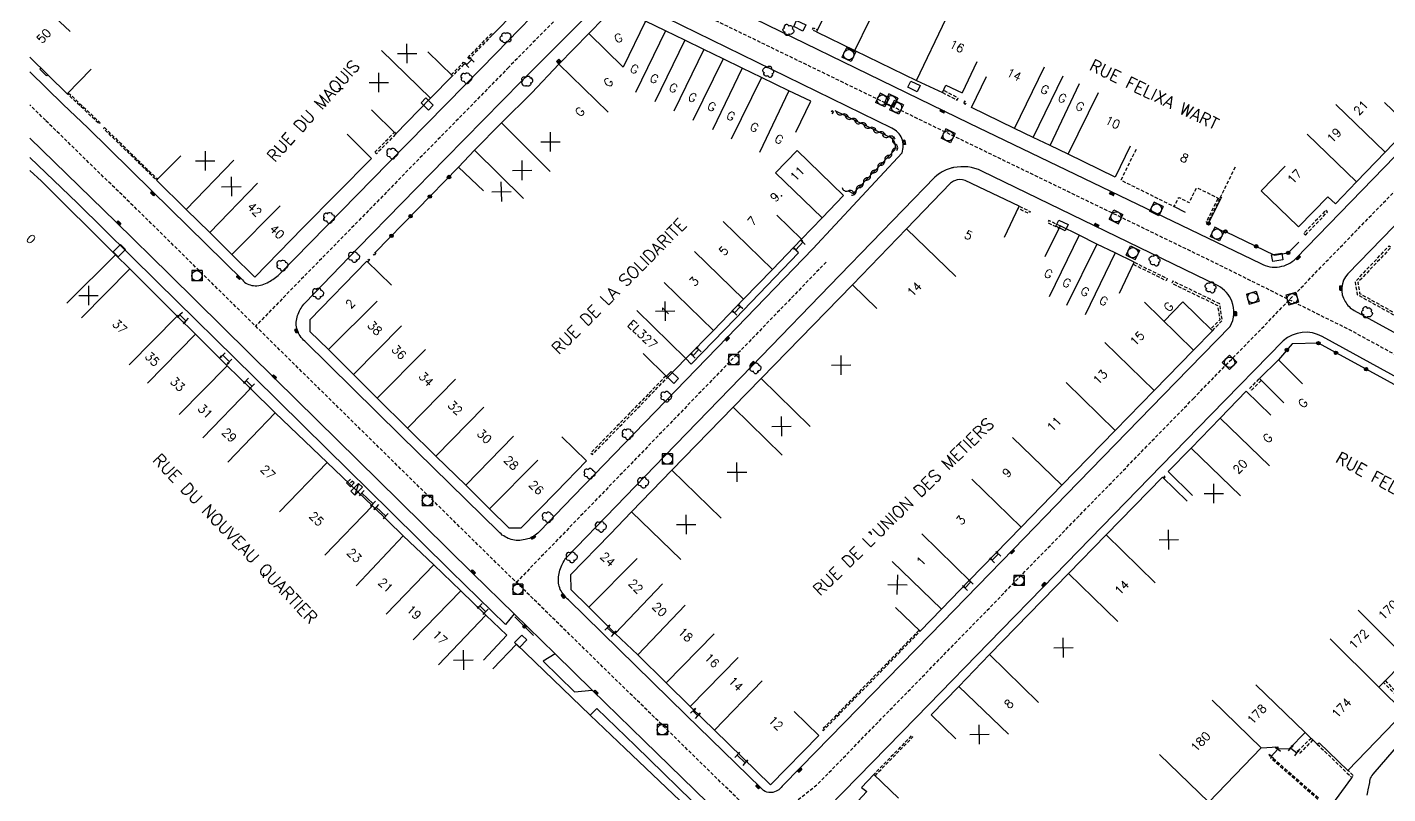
# Model space of a CAD drawing. Header units: millimetres. Extents: x 139000 to 140001, y 128999 to 130000.
# Drawn here: x 138999.6 to 139198.1, y 129138.3 to 129250 of the extents above; entities that cross this region are included whole.
import ezdxf
from ezdxf.enums import TextEntityAlignment as Align

# ---------------------------------------------------------------- set-up
doc = ezdxf.new("R2010")
doc.units = ezdxf.units.MM
doc.linetypes.add('DASHED', pattern=[0.75, 0.5, -0.25])
doc.layers.get('0').update_dxf_attribs({"linetype": 'CONTINUOUS'})
for name, color, linetype in [('W0001', 6, 'DASHED'), ('W0008', 7, 'CONTINUOUS'), ('W0100', 7, 'CONTINUOUS'), ('W0105', 7, 'CONTINUOUS'), ('W0112', 1, 'DASHED'), ('W0300', 7, 'CONTINUOUS'), ('W0310', 3, 'CONTINUOUS'), ('W0322', 7, 'CONTINUOUS'), ('W0330', 7, 'CONTINUOUS'), ('W0400', 7, 'CONTINUOUS'), ('W0420', 7, 'CONTINUOUS'), ('W0432', 7, 'CONTINUOUS'), ('W0984', 7, 'CONTINUOUS'), ('W0989', 7, 'CONTINUOUS'), ('W0991', 7, 'CONTINUOUS'), ('W1102', 7, 'CONTINUOUS'), ('W1471', 7, 'CONTINUOUS')]:
    doc.layers.add(name, color=color, linetype=linetype)
doc.styles.get("Standard").update_dxf_attribs({"font": 'romans.shx', "width": 0.85})

# ---------------------------------------------------------------- blocks, each defined once
blk = doc.blocks.new('T400')
for p, q in [((-0.15, 0.3), (0.15, 0.3)), ((-0.15, -0.25), (-0.15, 0.3)), ((-0.15, 0.15), (0.15, 0.15)), ((-0.15, 0), (0.15, 0)), ((0.15, 0.3), (0.15, -0.25)), ((-0.15, -0.15), (0.15, -0.15)), ((-0.15, -0.25), (-0.15, -0.3)), ((-0.15, -0.3), (0.15, -0.3)), ((0.15, -0.3), (0.15, -0.25))]:
    blk.add_line(p, q)
blk = doc.blocks.new('T300')
for p, q in [((-0.8, 0.51), (-0.86, 0.34)), ((-0.86, 0.34), (-0.86, 0.17)), ((-0.86, 0.17), (-0.74, 0.06)), ((-0.69, 0.63), (-0.8, 0.51)), ((-0.8, -0.06), (-0.74, 0.06)), ((-0.74, 0.06), (-0.69, 0.11)), ((-0.57, 0.69), (-0.69, 0.63)), ((-0.46, 0.69), (-0.57, 0.69)), ((-0.29, 0.63), (-0.46, 0.69)), ((-0.29, 0.63), (-0.17, 0.74)), ((-0.23, 0.57), (-0.29, 0.63)), ((-0.17, 0.74), (-0.06, 0.8)), ((-0.06, 0.8), (0.06, 0.8)), ((0.06, 0.8), (0.23, 0.74)), ((0.23, 0.74), (0.34, 0.63)), ((0.34, 0.63), (0.4, 0.51)), ((0.46, 0.46), (0.34, 0.46)), ((0.4, 0.51), (0.4, 0.46)), ((0.57, 0.4), (0.46, 0.46)), ((0.57, 0.4), (0.69, 0.29)), ((0.69, 0.29), (0.74, 0.17)), ((0.74, 0.06), (0.69, -0.17)), ((0.74, 0.17), (0.74, 0.06)), ((-0.8, -0.17), (-0.8, -0.06)), ((-0.8, -0.23), (-0.8, -0.17)), ((-0.74, -0.34), (-0.8, -0.23)), ((-0.69, -0.4), (-0.74, -0.34)), ((-0.51, -0.46), (-0.69, -0.4)), ((-0.4, -0.46), (-0.51, -0.46)), ((-0.4, -0.46), (-0.34, -0.46)), ((-0.34, -0.46), (-0.34, -0.4)), ((-0.34, -0.51), (-0.34, -0.46)), ((-0.29, -0.63), (-0.34, -0.51)), ((-0.17, -0.74), (-0.29, -0.63)), ((-0.06, -0.8), (-0.17, -0.74)), ((0.06, -0.8), (-0.06, -0.8)), ((0.17, -0.74), (0.06, -0.8)), ((0.23, -0.69), (0.17, -0.74)), ((0.29, -0.46), (0.23, -0.46)), ((0.29, -0.63), (0.23, -0.69)), ((0.46, -0.4), (0.29, -0.46)), ((0.34, -0.51), (0.29, -0.63)), ((0.34, -0.51), (0.34, -0.46)), ((0.57, -0.34), (0.46, -0.4)), ((0.63, -0.29), (0.57, -0.34)), ((0.69, -0.17), (0.63, -0.29))]:
    blk.add_line(p, q)
blk = doc.blocks.new('t330o')
at = {"color": 0, "linetype": 'Continuous'}
for p, q in [((0.25, -0.25), (-0.25, 0.25)), ((-0.25, -0.25), (0.25, 0.25)), ((-0.25, 0.25), (-0.25, -0.25)), ((0.25, 0.25), (-0.25, 0.25)), ((0.25, -0.25), (0.25, 0.25)), ((-0.25, -0.25), (0.25, -0.25)), ((-0.25, -0.25), (-0.25, -0.25))]:
    blk.add_line(p, q, dxfattribs=at)
blk = doc.blocks.new('t310o')
at = {"color": 0, "linetype": 'Continuous'}
for centre, start, end in [((-0.5, 0.38), 216.8699, 323.1304), ((0.5, -0.37), 36.8699, 143.1303)]:
    blk.add_arc(centre, 0.625, start, end, dxfattribs=at)
blk = doc.blocks.new('t322o')
at = {"color": 0, "linetype": 'Continuous'}
for radius in [0.25, 0.15]:
    blk.add_circle((0, 0), radius, dxfattribs=at)
blk = doc.blocks.new('T420')
for p, q in [((0.75, 0.75), (-0.75, 0.75)), ((-0.75, 0.75), (-0.75, -0.75)), ((0.75, 0.75), (0.75, -0.75)), ((0.75, -0.75), (-0.75, -0.75))]:
    blk.add_line(p, q)
blk.add_ellipse((0, 0), major_axis=(-0.53, 0.53), ratio=1, start_param=3.926991, end_param=10.210176)
blk = doc.blocks.new('T1471')
at = {"color": 0, "linetype": 'Continuous', "flags": 128}
blk.add_lwpolyline([(-0.75, -0.5), (-0.75, 0.5), (0.75, 0.5), (0.75, -0.5), (-0.75, -0.5)], dxfattribs=at)
blk = doc.blocks.new('t105o')
for p, q in [((-0.5, 0), (0.5, 0)), ((0.5, 0), (0.2, 0.1)), ((0.5, 0), (0.2, -0.1))]:
    blk.add_line(p, q)
blk = doc.blocks.new('T432')
at = {"flags": 128}
for points in [[(-0.4, 2.1), (-0.4, 1.3)], [(-0.39, 2.1), (0.41, 2.1)], [(0.8, 0.8), (-0.8, 0.8)], [(-0.8, 0.8), (-0.8, 0)], [(0.8, 0.8), (-0.8, 0)], [(-0.8, 0), (0.8, 0)], [(-0.4, 1.3), (0.4, 1.3)], [(0, 1.7), (0.4, 1.7)], [(0.4, 1.3), (0.4, 1.7)], [(0.8, 0), (0.8, 0.8)]]:
    blk.add_lwpolyline(points, dxfattribs=at)
blk = doc.blocks.new('t991o')
at = {"color": 0, "linetype": 'Continuous'}
for p, q in [((-1, 1), (1, -1)), ((-1, -1), (1, 1))]:
    blk.add_line(p, q, dxfattribs=at)

msp = doc.modelspace()

# ---------------------------------------------------------------- linework, layer by layer
at = {"layer": 'W0001', "flags": 128}
for points in [[(139298.2, 129434.4), (139210.85, 129362.56), (139197.47, 129351.33), (139090.41, 129262.98), (139079.18, 129253.65), (139069.83, 129244.16)], [(139169.7, 129195.88), (139178.94, 129205.34), (139189.19, 129215.93), (139257.61, 129286.38)], [(139258.11, 129157.04), (139247.91, 129169.11), (139233.6, 129183.42), (139192.75, 129205.74), (139173.23, 129215.45), (139096.94, 129252.44), (139040.22, 129279.77)], [(139069.83, 129244.16), (139032.9, 129206.43)], [(139160.27, 129080.75), (139153.54, 129088.52), (139147.88, 129093.95), (139129.75, 129111.65), (139115.54, 129125.54), (139100.87, 129139.85), (139078.25, 129161.93), (139063.9, 129175.98), (139053.09, 129186.59), (139040.56, 129198.89), (139017.64, 129221.44), (139002.26, 129236.42)], [(139116.14, 129215.77), (139070.95, 129169.08)], [(139000, 129053.05), (139009.46, 129060.15), (139055.94, 129094.95), (139100.18, 129128.1), (139114.79, 129139.56), (139139.18, 129164.55), (139169.7, 129195.88)]]:
    msp.add_lwpolyline(points, dxfattribs=at)
at = {"layer": 'W0001'}
msp.add_lwpolyline([(139002.26, 129236.42), (139000, 129238.64)], dxfattribs=at)
at = {"layer": 'W0008', "flags": 128}
for points in [[(139245.07, 129312.28, 0.160283), (139244.73, 129315, 0.093786), (139243.66, 129316.53), (139204.77, 129349.51, 0.230856), (139201.21, 129349.85, 0.087789), (139199.98, 129349.12), (139188.86, 129339.99), (139150.71, 129308.5), (139094.13, 129261.75, 0.236624), (139092.9, 129259.4, 0.303452), (139094.66, 129256.64), (139136.99, 129236.02), (139179.52, 129215.54, 0.162266), (139182.28, 129215.08, 0.153294), (139184.65, 129216.26), (139250.49, 129284.11, 0.155903), (139251.66, 129286.15, 0.237895), (139250.59, 129289.72), (139248.57, 129292, -0.165984), (139244.16, 129303.56, -0.069406), (139244.74, 129310.6), (139245, 129311.95, 0.01858)], [(139192.21, 129214.04, 0.334855), (139191.84, 129209.99, 0.123563), (139193.13, 129208.7), (139236.63, 129184.93, 0.192309), (139241.44, 129184.62, 0.106473), (139243.7, 129185.95), (139268.45, 129207.86), (139287.66, 129224.88), (139290.98, 129224.47), (139297.1, 129229.79, 0.207259), (139298.72, 129233.43, 0.131047), (139298.08, 129235.94), (139297.05, 129237.43), (139292.22, 129242.92), (139278.35, 129258.52), (139260.41, 129278.65, 0.207096), (139258.09, 129279.96, 0.225944), (139255.36, 129279)]]:
    msp.add_lwpolyline(points, format="xyb", close=True, dxfattribs=at)
for points in [[(139067.97, 129246.18), (139076.54, 129255.06, 0.25762), (139076.97, 129258.08, 0.226005), (139075, 129259.95), (139056.44, 129268.89), (139036.23, 129278.65)], [(139114.17, 129217.68), (139127.2, 129231.68, 0.189684), (139127.18, 129233.76, 0.191332), (139125.72, 129235.28), (139088.54, 129253.46, 0.142434), (139085.17, 129253.91, 0.157451), (139081.82, 129252.24), (139071.7, 129242.15)], [(139167.14, 129198.25), (139175.07, 129206.37, 0.225657), (139175.32, 129210.05, 0.180866), (139173.3, 129212.28), (139138.82, 129229.02, 0.167814), (139134.73, 129229.53, 0.019993), (139134.24, 129229.41, 0.11364), (139132, 129228.14), (139118.11, 129213.86)], [(139223.73, 129168.02), (139232.38, 129175.95, 0.159148), (139233.06, 129177.99, 0.238007), (139231.66, 129180.79, -0.076399), (139230.56, 129181.91), (139210.04, 129193.12), (139188.51, 129204.89, 0.316839), (139182.8, 129204.3), (139172.26, 129193.51)]]:
    msp.add_lwpolyline(points, format="xyb", dxfattribs=at)
for points in [[(139004.82, 129238.75), (139008.44, 129235.33), (139017.78, 129226.15), (139030.98, 129213.18), (139031.14, 129213), (139031.31, 129212.85), (139031.49, 129212.71), (139031.69, 129212.6), (139031.91, 129212.5), (139032.14, 129212.42), (139032.38, 129212.36), (139032.62, 129212.33), (139032.87, 129212.31), (139033.11, 129212.32), (139033.36, 129212.34), (139033.62, 129212.38), (139033.87, 129212.45), (139034.12, 129212.54), (139034.36, 129212.64), (139034.6, 129212.75), (139034.83, 129212.87), (139035.04, 129212.98), (139035.24, 129213.1), (139035.44, 129213.23), (139035.64, 129213.36), (139035.83, 129213.5), (139036.02, 129213.65), (139036.2, 129213.81), (139036.37, 129213.97), (139052.25, 129230.19), (139063.46, 129241.6), (139067.97, 129246.18)], [(139114.17, 129217.68), (139101.68, 129204.76), (139088.17, 129190.81), (139077.86, 129180.18), (139074.43, 129176.6), (139074.25, 129176.42), (139074.07, 129176.25), (139073.89, 129176.1), (139073.69, 129175.95), (139073.49, 129175.81), (139073.28, 129175.69), (139073.06, 129175.57), (139072.86, 129175.49), (139072.64, 129175.42), (139072.43, 129175.37), (139072.21, 129175.32), (139071.96, 129175.28), (139071.7, 129175.23), (139071.45, 129175.2), (139071.19, 129175.19), (139070.93, 129175.2), (139070.69, 129175.23), (139070.44, 129175.27), (139070.2, 129175.33), (139069.97, 129175.4), (139069.74, 129175.49), (139069.51, 129175.6), (139069.3, 129175.71), (139069.1, 129175.84), (139068.9, 129175.97), (139068.72, 129176.13), (139068.55, 129176.29), (139068.39, 129176.46), (139054.07, 129190.5), (139040.1, 129204.22), (139039.91, 129204.4), (139039.74, 129204.59), (139039.57, 129204.79), (139039.42, 129205), (139039.29, 129205.2), (139039.17, 129205.4), (139039.06, 129205.62), (139038.98, 129205.84), (139038.92, 129206.07), (139038.88, 129206.31), (139038.85, 129206.54), (139038.84, 129206.78), (139038.85, 129207.02), (139038.87, 129207.26), (139038.91, 129207.49), (139038.96, 129207.73), (139039.03, 129207.96), (139039.11, 129208.18), (139039.2, 129208.41), (139039.3, 129208.63), (139039.41, 129208.84), (139039.54, 129209.05), (139039.67, 129209.26), (139039.81, 129209.45), (139039.96, 129209.64), (139040.12, 129209.83), (139047.89, 129217.84), (139060.6, 129230.87), (139071.7, 129242.15)], [(139000, 129233.8), (139012.54, 129221.61), (139020.33, 129213.93), (139035.8, 129198.69), (139053.87, 129180.96), (139064.56, 129170.44), (139070.63, 129164.51), (139076.61, 129158.64), (139082.01, 129153.35), (139089.59, 129145.99), (139098.81, 129136.99)], [(139070.63, 129164.51), (139069.38, 129162.92), (139061.39, 129170.73), (139052.57, 129179.41), (139043.3, 129188.56), (139032.68, 129199), (139018.57, 129212.87), (139006.92, 129224.35), (139000, 129231.01)], [(139166.92, 129223.85), (139168.5, 129223.04)], [(139111.67, 129217.55), (139112.1, 129217.13), (139102.89, 129207.56), (139096.46, 129200.9), (139095.69, 129201.69)], [(139167.14, 129198.25), (139151.19, 129181.86), (139143.47, 129173.93), (139131.3, 129161.45), (139112.45, 129142.14), (139109.72, 129139.38), (139109.58, 129139.19), (139109.42, 129139.01), (139109.24, 129138.86), (139109.05, 129138.73), (139108.84, 129138.62), (139108.62, 129138.53), (139108.34, 129138.45), (139108.06, 129138.43), (139107.78, 129138.44), (139107.49, 129138.51), (139107.24, 129138.61), (139107.01, 129138.74), (139106.81, 129138.91), (139106.63, 129139.11), (139095.68, 129149.77), (139078.55, 129166.51), (139078.35, 129166.68), (139078.17, 129166.86), (139078, 129167.05), (139077.85, 129167.25), (139077.71, 129167.45), (139077.58, 129167.65), (139077.47, 129167.85), (139077.36, 129168.06), (139077.27, 129168.27), (139077.19, 129168.5), (139077.14, 129168.73), (139077.1, 129168.96), (139077.09, 129169.19), (139077.08, 129169.43), (139077.09, 129169.66), (139077.11, 129169.9), (139077.14, 129170.14), (139077.18, 129170.39), (139077.24, 129170.63), (139077.3, 129170.86), (139077.38, 129171.1), (139077.46, 129171.33), (139077.56, 129171.56), (139077.66, 129171.78), (139077.77, 129171.99), (139077.9, 129172.19), (139078.03, 129172.39), (139078.18, 129172.58), (139078.33, 129172.77), (139092.6, 129187.52), (139105.23, 129200.55), (139118.11, 129213.86), (139118.11, 129213.86)], [(139116.5, 129136.31), (139129.27, 129149.38), (139141.67, 129162.11), (139147.75, 129168.34), (139163.31, 129184.3), (139172.26, 129193.51)], [(139076.61, 129158.64), (139074.86, 129157.57), (139079.44, 129153.1), (139082.02, 129153.35)], [(139081.72, 129149.74), (139082.68, 129150.71), (139088.32, 129145.24), (139098.6, 129135.22), (139098.77, 129135.01), (139098.91, 129134.78), (139099.02, 129134.54), (139099.1, 129134.29), (139099.15, 129134.02), (139099.17, 129133.76), (139099.16, 129133.49), (139099.12, 129133.23), (139099.06, 129132.98), (139098.97, 129132.74), (139098.85, 129132.52), (139098.72, 129132.3), (139098.59, 129132.11), (139098.45, 129131.93), (139098.29, 129131.77), (139098.12, 129131.61), (139097.94, 129131.46), (139089.25, 129124.98), (139074.67, 129114), (139074.09, 129114.7)], [(139200.77, 129146.78), (139195.88, 129141.1), (139195.74, 129140.93), (139195.62, 129140.74), (139195.51, 129140.54), (139195.43, 129140.34), (139195.38, 129140.12), (139195.37, 129139.9), (139195.16, 129138.82), (139195.12, 129138.56), (139195.07, 129138.29), (139195.01, 129138.04)], [(139182.57, 129126.88), (139183.32, 129127.9), (139189.5, 129136.07), (139192.82, 129140.58)]]:
    msp.add_lwpolyline(points, dxfattribs=at)
at = {"layer": 'W0008'}
msp.add_lwpolyline([(139004.82, 129238.75), (139000, 129243.51)], dxfattribs=at)
at = {"layer": 'W0100', "flags": 128}
for points in [[(139064.55, 129257.09), (139066.74, 129261.58), (139071.31, 129259.36), (139073.77, 129258.15, -0.173965), (139074.49, 129257.43, -0.305939), (139074.23, 129255.77), (139067.47, 129248.89)], [(139142.16, 129219.39), (139144.31, 129223.9), (139136.42, 129227.66, 0.179427), (139134.85, 129227.61, 0.074169), (139134.28, 129227.27), (139127.85, 129220.62), (139119.96, 129212.46), (139123.55, 129208.98)]]:
    msp.add_lwpolyline(points, format="xyb", dxfattribs=at)
for points in [[(139118.09, 129257.94), (139115.98, 129253.4), (139116.58, 129253.12), (139114.74, 129249.31), (139120.33, 129246.61), (139129.33, 129242.25), (139133.1, 129240.46)], [(139111.73, 129234.71), (139113.89, 129239.22), (139110.7, 129240.74), (139106.68, 129242.67), (139103.89, 129244.03), (139101.1, 129245.37), (139098.3, 129246.74), (139095.51, 129248.1), (139092.71, 129249.46), (139089.79, 129250.89), (139086.52, 129252.53), (139083.69, 129251.31), (139081.5, 129249.07), (139077.16, 129244.59), (139073.18, 129240.44)], [(139049.8, 129237.95), (139053.38, 129234.46), (139058.42, 129239.63), (139061.61, 129242.89), (139058.03, 129246.39)], [(139063.69, 129244.5), (139064.42, 129245.25)], [(139138.1, 129244.94), (139135.96, 129240.42)], [(139133.1, 129240.46), (139133.61, 129241.53), (139135.96, 129240.42)], [(139160.5, 129232.65), (139158.3, 129228.16), (139151.46, 129231.5), (139148.79, 129232.77), (139146.35, 129233.92), (139143.63, 129235.25), (139137.35, 129238.3), (139139.54, 129242.8)], [(139073.18, 129240.44), (139068.79, 129236.04), (139064.86, 129232.06), (139062.52, 129229.59), (139066.15, 129226.16)], [(139197.59, 129239.04), (139201.18, 129235.56), (139201.06, 129235.44), (139201.14, 129235.36), (139197.68, 129231.79), (139193.5, 129227.45), (139190.41, 129224.25), (139189.33, 129225.28), (139185.05, 129220.89), (139184.92, 129220.99), (139179.6, 129226.13), (139183.07, 129229.72)], [(139022, 129231.23), (139018.47, 129227.68), (139022.76, 129223.42), (139026.22, 129220.06), (139029.44, 129216.87), (139032.79, 129213.55), (139039.81, 129220.76), (139049.83, 129230.87), (139046.28, 129234.39)], [(139108.93, 129222.58), (139112.52, 129219.1), (139115.53, 129222.21), (139118.67, 129225.48), (139111.92, 129232.01), (139108.77, 129228.75)], [(139000, 129229.11), (139001.68, 129227.53), (139012.49, 129216.83), (139014.55, 129214.76), (139021.49, 129207.9), (139024.14, 129205.24), (139028.78, 129200.65), (139032.18, 129197.31), (139035.77, 129193.81), (139043.34, 129186.57), (139049.95, 129180.21), (139054.44, 129175.86), (139058.92, 129171.64), (139062.85, 129167.85), (139066.5, 129164.3), (139069.57, 129161.37), (139066.13, 129157.75)], [(139158.9, 129211.23), (139161.08, 129215.73), (139158.28, 129217.09), (139155.62, 129218.39), (139153.03, 129219.67), (139150.25, 129221.02), (139148.05, 129216.53)], [(139112.52, 129219.1), (139108.31, 129214.69), (139104.09, 129210.35), (139099.69, 129205.81), (139095.69, 129201.69), (139093.01, 129198.95), (139089.44, 129202.44)], [(139112.74, 129218.67), (139111.7, 129217.55)], [(139052.73, 129212.4), (139049.16, 129215.89), (139040.8, 129207.35), (139040.84, 129205.62), (139043.54, 129203.01), (139047.17, 129199.38), (139050.64, 129195.94), (139055.07, 129191.53), (139059.21, 129187.49), (139063.56, 129183.23), (139067.04, 129179.8), (139069.83, 129177.02), (139071.67, 129177.03), (139076.75, 129182.23), (139081.19, 129186.8), (139077.6, 129190.29)], [(139119.96, 129212.46), (139106.65, 129198.79), (139102.58, 129194.62), (139093.63, 129185.41), (139087.75, 129179.34), (139084.63, 129176.11), (139078.86, 129170.17), (139078.89, 129168.02), (139081.5, 129165.47), (139085.37, 129161.62), (139088.67, 129158.49), (139092.81, 129154.42), (139096.32, 129150.98), (139099.84, 129147.55), (139108.01, 129139.57), (139115.05, 129146.76), (139111.47, 129150.26)], [(139165.4, 129207.12), (139168.17, 129209.95), (139170.2, 129207.97), (139172.47, 129205.76), (139169.7, 129202.92), (139163.97, 129197.06)], [(139022.74, 129207.2), (139021.86, 129208.09)], [(139103.6, 129209.26), (139102.76, 129208.37)], [(139029.1, 129201.24), (139028.12, 129202.2)], [(139097.55, 129203), (139096.69, 129202.11)], [(139185.64, 129197.99), (139182.1, 129201.52), (139179.35, 129198.77), (139182.89, 129195.24)], [(139031.52, 129198.49), (139032.38, 129197.65)], [(139150.5, 129183.25), (139158.29, 129191.2), (139163.97, 129197.06)], [(139173.6, 129193.01), (139177.42, 129196.94), (139181, 129193.46)], [(139173.6, 129193.01), (139169.37, 129188.64), (139166.02, 129185.23), (139169.58, 129181.72)], [(139168.79, 129180.89), (139165.22, 129184.4), (139156.99, 129176.02), (139151.5, 129170.37), (139139.96, 129158.54), (139135.5, 129153.88), (139131.46, 129149.75), (139135.04, 129146.25)], [(139050.04, 129180.54), (139048.42, 129182.09)], [(139150.51, 129183.24), (139144.56, 129177.13), (139137.04, 129169.4), (139132.97, 129165.19), (139129.84, 129161.95), (139126.24, 129165.42)], [(139051.92, 129178.74), (139050.52, 129180.06)], [(139141.26, 129173.22), (139140.35, 129172.29)], [(139182.07, 129144.8), (139183.74, 129144.84), (139186, 129147.17), (139187.77, 129145.49), (139188.07, 129145.68), (139192.24, 129141.67), (139200.43, 129150.15), (139196.74, 129153.81), (139200.84, 129157.95), (139205.14, 129162.18), (139208.82, 129158.82), (139214.99, 129164.24), (139217.85, 129166.76), (139221.59, 129170.07)], [(139137.24, 129169.15), (139136.37, 129168.25)], [(139066.48, 129164.8), (139065.62, 129165.65)], [(139085.16, 129161.56), (139084.21, 129162.46)], [(139076.87, 129121.13), (139076.18, 129116.44), (139089.93, 129126.77), (139097.63, 129132.52), (139097.82, 129134.41), (139086.82, 129144.85), (139081.72, 129149.74), (139070.99, 129160.07), (139067.52, 129156.46)], [(139097.42, 129149.62), (139096.71, 129150.35)], [(139167.25, 129114.52), (139171.29, 129111.57), (139174.77, 129116.33), (139178.52, 129121.47), (139182.56, 129126.85), (139171.95, 129137.03), (139179.61, 129144.97), (139182.01, 129145.09), (139182.03, 129144.75), (139181.07, 129143.68)], [(139183.9, 129144.91), (139184.78, 129144.21)], [(139104.34, 129142.77), (139103.14, 129143.91)], [(139126.71, 129137.63), (139123.08, 129141.08), (139121.3, 129139.2), (139122.08, 129138.58), (139118.79, 129135.1), (139118.57, 129134.86), (139120.31, 129133.22), (139122.22, 129131.35), (139124.5, 129129.17), (139127.96, 129132.78)]]:
    msp.add_lwpolyline(points, dxfattribs=at)
at = {"layer": 'W0100'}
msp.add_lwpolyline([(139008.94, 129243.86), (139005.44, 129240.29), (139000, 129245.62)], dxfattribs=at)
at = {"layer": 'W0100', "flags": 128}
msp.add_lwpolyline([(139159.12, 129227.71), (139159.12, 129227.71)], close=True, dxfattribs=at)
at = {"layer": 'W0105'}
for p, q in [((139001.63, 129244.03), (139001.45, 129243.86)), ((139002.42, 129242.91), (139001.45, 129243.86)), ((139002.58, 129243.1), (139002.41, 129242.92))]:
    msp.add_line(p, q, dxfattribs=at)
at = {"layer": 'W0112', "flags": 128}
for points in [[(139114.74, 129249.31), (139114.12, 129249.6), (139114.27, 129249.92), (139114.9, 129249.62)], [(139133.1, 129240.46), (139135.23, 129239.38), (139135.39, 129239.69), (139133.25, 129240.78)], [(139161.34, 129232.19), (139159.12, 129227.71), (139166.92, 129223.85), (139167.58, 129225.19), (139169.1, 129224.44), (139170.19, 129226.62), (139173.53, 129224.97), (139175.88, 129229.73)], [(139144.31, 129223.9), (139145.89, 129223.13), (139145.73, 129222.81), (139144.16, 129223.58)], [(139173.53, 129224.97), (139171.79, 129221.46), (139171.59, 129221.56), (139173.32, 129225.07)], [(139150.25, 129221.02), (139148.61, 129221.82), (139148.46, 129221.51), (139150.09, 129220.71)], [(139211.41, 129201.12), (139193.64, 129210.98), (139193.32, 129212.91), (139198.28, 129218.15), (139198.53, 129217.91), (139193.69, 129212.79), (139193.95, 129211.2), (139211.57, 129201.43)], [(139161.08, 129215.73), (139165.88, 129213.36), (139165.73, 129213.05), (139160.93, 129215.42)], [(139172.47, 129205.76), (139173.92, 129207.24), (139173.54, 129209.68), (139166.7, 129212.99), (139166.54, 129212.68), (139173.22, 129209.45), (139173.55, 129207.35), (139172.22, 129206.01)], [(139179.58, 129198.51), (139178.19, 129197.11), (139177.94, 129197.36), (139179.35, 129198.77)], [(139187.77, 129145.49), (139192.83, 129140.61), (139193.08, 129140.87), (139192.24, 129141.67)]]:
    msp.add_lwpolyline(points, dxfattribs=at)
for points in [[(139063.88, 129245.54), (139067.31, 129249.06), (139067.47, 129248.89), (139064.05, 129245.38)], [(139061.44, 129243.05), (139063.25, 129244.88), (139063.42, 129244.72), (139061.61, 129242.89)], [(139005.59, 129240.44), (139010.24, 129236.06), (139010.1, 129235.91), (139005.44, 129240.29)], [(139117.21, 129237.68), (139116.94, 129237.8), (139116.82, 129237.54), (139117.08, 129237.41)], [(139136.2, 129238.93), (139136.47, 129238.8), (139136.6, 129239.08), (139136.33, 129239.2)], [(139010.87, 129235.37), (139018.61, 129227.82), (139018.47, 129227.68), (139010.73, 129235.23)], [(139050.31, 129231.76), (139053.16, 129234.68), (139053.38, 129234.46), (139050.53, 129231.54)], [(139186.05, 129219.7), (139189.28, 129223.08), (139189.02, 129223.32), (139185.79, 129219.94)], [(139049.54, 129216.06), (139049.26, 129215.79), (139049.16, 129215.89), (139049.44, 129216.17)], [(139050.46, 129217.04), (139050.2, 129216.79), (139050.09, 129216.9), (139050.34, 129217.15)], [(139092.78, 129199.18), (139081.8, 129187.93), (139082.03, 129187.7), (139093.01, 129198.95)], [(139165.4, 129184.23), (139165.59, 129184.43), (139165.41, 129184.6), (139165.23, 129184.4)], [(139129.68, 129162.1), (139122.46, 129154.68), (139115.58, 129147.63), (139115.73, 129147.48), (139122.62, 129154.53), (139129.84, 129161.95)], [(139200.22, 129150.39), (139200.73, 129150.95), (139200.73, 129150.98), (139200.72, 129151.06), (139200.65, 129151.21), (139197.41, 129154.5), (139197.67, 129154.75), (139200.94, 129151.42), (139201.07, 129151.17), (139201.09, 129150.98), (139201.07, 129150.79), (139200.49, 129150.15)], [(139123.27, 129140.9), (139128.79, 129146.57), (139128.61, 129146.75), (139123.08, 129141.08)], [(139184.93, 129144.46), (139186.81, 129146.34), (139187.09, 129146.06), (139185.22, 129144.18)], [(139187.82, 129137.47), (139180.93, 129143.5), (139181.08, 129143.67), (139187.97, 129137.64)]]:
    msp.add_lwpolyline(points, close=True, dxfattribs=at)
at = {"layer": 'W0310', "flags": 128}
msp.add_lwpolyline([(139119.35, 129226.15), (139120.08, 129225.76), (139126.17, 129232.12, 0.215073), (139126.04, 129233.37, 0.189543), (139125.17, 129234.06), (139117.45, 129237.79)], format="xyb", dxfattribs=at)
at = {"layer": 'W0322', "flags": 128}
for points in [[(139062.52, 129229.59), (139050.34, 129217.15)], [(139171.92, 129221.39), (139173.83, 129225.26)], [(139174.37, 129220.23), (139181.54, 129216.75), (139183.55, 129217.09), (139185.09, 129218.67)], [(139187.93, 129203.93), (139184.11, 129203.84), (139182.1, 129201.52)], [(139208.07, 129192.98), (139187.93, 129203.93)], [(139070.73, 129164.05), (139073.47, 129161.34)]]:
    msp.add_lwpolyline(points, dxfattribs=at)
at = {"layer": 'W1102'}
msp.add_line((139000, 129254.86), (139005.86, 129249.38), dxfattribs=at)
at = {"layer": 'W1102', "flags": 128}
for points in [[(139120.33, 129246.61), (139124.68, 129255.61)], [(139089.79, 129250.89), (139086.52, 129244.18)], [(139092.71, 129249.46), (139088.33, 129240.47)], [(139129.33, 129242.25), (139133.63, 129251.28)], [(139081.5, 129249.07), (139086.52, 129244.18)], [(139095.51, 129248.1), (139091.13, 129239.11)], [(139058.42, 129239.63), (139051.27, 129246.62)], [(139098.3, 129246.74), (139093.91, 129237.76)], [(139101.1, 129245.37), (139096.71, 129236.39)], [(139077.16, 129244.59), (139084.34, 129237.63)], [(139103.89, 129244.03), (139099.56, 129235.02)], [(139143.63, 129235.25), (139148, 129244.24)], [(139106.68, 129242.67), (139102.27, 129233.69)], [(139146.35, 129233.92), (139150.73, 129242.91)], [(139148.79, 129232.77), (139153.09, 129241.8)], [(139110.7, 129240.74), (139106.39, 129231.72)], [(139151.46, 129231.5), (139155.85, 129240.48)], [(139197.68, 129231.79), (139190.47, 129238.73)], [(139068.79, 129236.04), (139075.87, 129228.98)], [(139193.5, 129227.45), (139186.31, 129234.4)], [(139064.86, 129232.06), (139071.97, 129225.03)], [(139022.76, 129223.42), (139029.73, 129230.6)], [(139115.53, 129222.21), (139108.77, 129228.75)], [(139026.22, 129220.06), (139033.19, 129227.24)], [(139029.44, 129216.87), (139036.48, 129223.97)], [(139108.31, 129214.69), (139101.13, 129221.66)], [(139127.85, 129220.62), (139135.04, 129213.67)], [(139153.03, 129219.67), (139148.65, 129210.68)], [(139155.62, 129218.39), (139151.2, 129209.42)], [(139012.49, 129216.83), (139005.39, 129209.79)], [(139104.09, 129210.35), (139096.91, 129217.31)], [(139158.28, 129217.09), (139153.93, 129208.09)], [(139014.55, 129214.76), (139007.51, 129207.65)], [(139099.69, 129205.81), (139092.51, 129212.77)], [(139043.54, 129203.01), (139050.62, 129210.08)], [(139169.7, 129202.92), (139162.55, 129209.92)], [(139021.49, 129207.9), (139014.46, 129200.79)], [(139095.69, 129201.69), (139088.54, 129208.68)], [(139047.17, 129199.38), (139054.21, 129206.48)], [(139024.14, 129205.24), (139017.12, 129198.12)], [(139163.97, 129197.06), (139156.8, 129204.03)], [(139050.64, 129195.94), (139057.69, 129203.03)], [(139028.78, 129200.65), (139021.76, 129193.53)], [(139055.07, 129191.53), (139062.06, 129198.68)], [(139106.65, 129198.79), (139113.81, 129191.81)], [(139158.29, 129191.2), (139151.14, 129198.2)], [(139032.18, 129197.31), (139025.2, 129190.15)], [(139035.77, 129193.81), (139028.86, 129186.58)], [(139059.21, 129187.49), (139066.2, 129194.63)], [(139102.58, 129194.62), (139109.74, 129187.64)], [(139173.6, 129193.01), (139180.79, 129186.06)], [(139063.56, 129183.23), (139070.55, 129190.38)], [(139150.51, 129183.24), (139143.34, 129190.21)], [(139169.37, 129188.64), (139176.56, 129181.69)], [(139043.34, 129186.57), (139036.41, 129179.36)], [(139067.04, 129179.8), (139074.1, 129186.89)], [(139093.63, 129185.41), (139100.8, 129178.44)], [(139144.56, 129177.13), (139137.39, 129184.1)], [(139049.95, 129180.21), (139042.99, 129173.03)], [(139087.75, 129179.34), (139094.94, 129172.39)], [(139137.24, 129169.15), (139130.1, 129176.15)], [(139156.99, 129176.02), (139164.13, 129169.01)], [(139054.44, 129175.86), (139047.58, 129168.58)], [(139081.5, 129165.47), (139088.55, 129172.56)], [(139132.97, 129165.19), (139125.78, 129172.14)], [(139058.92, 129171.64), (139051.97, 129164.45)], [(139151.5, 129170.37), (139158.66, 129163.39)], [(139085.37, 129161.62), (139092.26, 129168.87)], [(139062.85, 129167.85), (139055.88, 129160.68)], [(139066.5, 129164.3), (139059.6, 129157.05)], [(139088.67, 129158.49), (139095.56, 129165.73)], [(139200.84, 129157.95), (139193.74, 129165)], [(139092.81, 129154.42), (139099.82, 129161.56)], [(139196.74, 129153.81), (139189.64, 129160.85)], [(139096.32, 129150.98), (139103.32, 129158.12)], [(139139.96, 129158.54), (139147.12, 129151.55)], [(139099.84, 129147.55), (139106.82, 129154.71)], [(139186, 129147.17), (139178.81, 129154.13)], [(139135.5, 129153.88), (139142.72, 129146.96)], [(139179.61, 129144.97), (139172.42, 129151.91)], [(139171.95, 129137.03), (139164.76, 129143.98)]]:
    msp.add_lwpolyline(points, dxfattribs=at)

# ---------------------------------------------------------------- block references
at = {"layer": 'W0105'}
for p, rotation in [((139064.42, 129245.25), 134.600993874517), ((139063.69, 129244.5), 133.7612951755867), ((139111.7, 129217.55), 136.4068757885259), ((139112.74, 129218.67), 132.0842501911374), ((139103.6, 129209.26), 138.0064799207431), ((139021.86, 129208.09), 223.0090754489053), ((139022.74, 129207.2), 227.8317090815006), ((139102.76, 129208.37), 136.5950389493019), ((139028.12, 129202.2), 221.9254884571549), ((139096.69, 129202.11), 134.818481211228), ((139097.55, 129203), 136.9176047073554), ((139029.1, 129201.24), 225.7447635372676), ((139031.52, 129198.49), 226.0394428779149), ((139032.38, 129197.65), 224.9145183126257), ((139048.42, 129182.09), 226.3461271745064), ((139050.04, 129180.54), 227.0444341340589), ((139050.52, 129180.06), 230.3128741237141), ((139051.92, 129178.74), 226.3831583434753), ((139140.35, 129172.29), 135.7712865466856), ((139141.26, 129173.22), 136.1605340527634), ((139136.37, 129168.25), 136.0963398386276), ((139137.24, 129169.15), 136.1055439093218), ((139065.62, 129165.65), 225.8479754344264), ((139066.48, 129164.8), 224.7675307993771), ((139084.21, 129162.46), 45.2761780949313), ((139085.16, 129161.56), 49.37820572835175), ((139096.71, 129150.35), 42.35436139303052), ((139097.42, 129149.62), 48.48636615775191), ((139103.14, 129143.91), 46.46979784750682), ((139182.03, 129144.75), 140.4018276876339), ((139183.9, 129144.91), 50.64261500962458), ((139184.78, 129144.21), 53.79860979014575), ((139104.34, 129142.77), 48.27818786454479), ((139181.07, 129143.68), 140.387059257991)]:
    msp.add_blockref('t105o', p, dxfattribs=dict(at, rotation=rotation))
at = {"layer": 'W0300'}
for p, rotation in [((139069.48, 129248.48), 45.99772445208257), ((139110.66, 129249.51), 334.059656846195), ((139107.65, 129243.59), 153.9982562948227), ((139072.41, 129242.11), 224.9180816964474), ((139164.01, 129216.09), 154.1371904741887), ((139172.16, 129212.15), 154.1371904741887), ((139195.06, 129208.34), 331.3494228539531)]:
    msp.add_blockref('T300', p, dxfattribs=dict(at, rotation=rotation))
for p in [(139063.73, 129242.55), (139052.9, 129231.57), (139043.68, 129222.18), (139036.88, 129215.24), (139047.32, 129216.48), (139042.06, 129211.15), (139105.86, 129200.29), (139092.86, 129196.12), (139087.25, 129190.65), (139081.68, 129184.9), (139089.5, 129183.6), (139075.59, 129178.54), (139083.32, 129177.16), (139079.07, 129172.73)]:
    msp.add_blockref('T300', p, dxfattribs=at)
at = {"layer": 'W0310'}
for p, rotation in [((139118.48, 129237.29), 154.2583194190124), ((139119.83, 129236.64), 154.2583194190124), ((139121.18, 129235.99), 154.2583194190124), ((139122.53, 129235.34), 154.2583194190124), ((139123.88, 129234.68), 154.2583194190124), ((139125.24, 129234.04), 160.1981466226319), ((139126.2, 129232.97), 104.0402466389686), ((139124.69, 129230.58), 46.21657713680266), ((139125.73, 129231.66), 46.21657713680266), ((139123.66, 129229.49), 46.21657713680266), ((139121.58, 129227.33), 46.21657713680266), ((139122.62, 129228.41), 46.21657713680266), ((139119.35, 129226.15), 331.7840712876612), ((139120.54, 129226.25), 46.21657713680266)]:
    msp.add_blockref('t310o', p, dxfattribs=dict(at, rotation=rotation))
at = {"layer": 'W0322'}
for p, rotation in [((139061.12, 129228.16), 225.6140146153484), ((139058.32, 129225.31), 225.6140146153484), ((139055.52, 129222.45), 225.6140146153484), ((139171.92, 129221.39), 63.68576761134355), ((139052.73, 129219.59), 225.6140146153484), ((139174.37, 129220.23), 334.0854179472551), ((139178.87, 129218.05), 334.0854179472551), ((139183.54, 129217.09), 9.625399462734979), ((139187.93, 129203.93), 181.4510871955192), ((139183.33, 129202.95), 229.0496702215148), ((139190.5, 129202.53), 151.4665021065487), ((139194.89, 129200.15), 151.4665021065487), ((139072.15, 129162.64), 315.2709818005543)]:
    msp.add_blockref('t322o', p, dxfattribs=dict(at, rotation=rotation))
at = {"layer": 'W0330', "rotation": 225.8910785175145}
msp.add_blockref('t330o', (139077.15, 129244.98), dxfattribs=at)
at = {"layer": 'W0400'}
for p, rotation in [((139133.11, 129237.75), 64.05965684619495), ((139127.5, 129233.19), 189.6532571708606), ((139017.91, 129225.75), 225.4995286856793), ((139157.82, 129225.71), 64.29285523316382), ((139012.95, 129221.43), 45.43427977586364), ((139155.57, 129221.13), 244.1371904741888), ((139185.01, 129216.42), 135.8657469683321), ((139030.43, 129213.53), 225.4995286799605), ((139191.2, 129211.98), 358.9231685042764), ((139175.84, 129208.22), 176.8344933161592), ((139038.88, 129205.72), 200.1686363542825), ((139101.71, 129204.58), 315.898331044817), ((139105.4, 129200.97), 135.9583024416642), ((139035.64, 129199.03), 45.4116997676992), ((139073.41, 129175.62), 300.663500719623), ((139143.29, 129173.57), 315.7281182803546), ((139064.67, 129170.57), 45.45525614516678), ((139147.89, 129168.74), 135.7166454662357), ((139077.8, 129167.05), 217.3622490615794), ((139082.56, 129153.03), 45.82884647817243), ((139112.29, 129141.71), 315.3786031701202), ((139106.18, 129139.3), 225.7586507518592)]:
    msp.add_blockref('T400', p, dxfattribs=dict(at, rotation=rotation))
at = {"layer": 'W0420'}
for p, rotation in [((139119.43, 129245.99), 334.1945200574586), ((139124.34, 129239.37), 334.059656846195), ((139125.61, 129239.29), 334.059656846195), ((139126.4, 129238.31), 334.059656846195), ((139133.93, 129234.16), 334.059656846195), ((139164.31, 129223.51), 334.2928552331638), ((139158.43, 129222.35), 154.1371904741887), ((139173.16, 129219.84), 334.2928552331638), ((139160.88, 129217.12), 154.1371904741887), ((139178.36, 129210.58), 106.7440043339884), ((139184.13, 129210.42), 15.717614713862), ((139174.98, 129201.15), 225.683757666545)]:
    msp.add_blockref('T420', p, dxfattribs=dict(at, rotation=rotation))
for p in [(139024.35, 129213.76), (139102.64, 129201.54), (139092.96, 129187.05), (139057.98, 129181), (139144.25, 129169.35), (139071.16, 129168.08), (139092.23, 129147.6)]:
    msp.add_blockref('T420', p, dxfattribs=at)
at = {"layer": 'W0432', "rotation": 45.39386000392602}
msp.add_blockref('T432', (139047.94, 129182.37), dxfattribs=at)
at = {"layer": 'W0991'}
for p, rotation in [((139055.01, 129246.16), 45.61774132828435), ((139050.89, 129241.93), 45.72693849911147), ((139075.94, 129233.3), 45.07084391210059), ((139025.55, 129230.52), 315.1976609045654), ((139071.8, 129229.13), 45.32716723831214), ((139029.37, 129226.76), 315.8563757346157), ((139068.77, 129226.02), 46.57151535803223), ((139008.55, 129210.87), 314.7872503752739), ((139092.67, 129208.62), 45.85914781172635), ((139118.32, 129200.74), 45.77561006053813), ((139109.63, 129191.82), 45.69747128278816), ((139103.13, 129185.14), 45.81440784994068), ((139172.69, 129182.03), 45.49842983381534), ((139095.72, 129177.51), 45.91456979899638), ((139166.1, 129175.3), 45.50526620059313), ((139126.53, 129168.74), 43.28401085499793), ((139150.74, 129159.56), 45.71441055969149), ((139063.21, 129157.76), 316.4155842370404), ((139138.49, 129146.92), 45.67637967832489)]:
    msp.add_blockref('t991o', p, dxfattribs=dict(at, rotation=rotation))
at = {"layer": 'W1471'}
for p, rotation in [((139112.29, 129250.2), 334.3629321069954), ((139128.94, 129241.37), 334.5134873778135), ((139057.93, 129238.8), 315.5068939001904), ((139150.54, 129221.1), 154.001977407144), ((139013.03, 129217.43), 45.42790203471554), ((139181.93, 129216.46), 9.625399462674645), ((139093.73, 129198.95), 315.8983310465309), ((139071.57, 129160.49), 45.57617632526912)]:
    msp.add_blockref('T1471', p, dxfattribs=dict(at, rotation=rotation))

# ---------------------------------------------------------------- texts
at = {"layer": 'W0984'}
msp.add_text('EL327', height=1.25, rotation=316.6575, dxfattribs=at).set_placement((139089.34, 129205.21), align=Align.MIDDLE)
at = {"layer": 'W0989'}
for s, rotation, p in [('RUE DU MAQUIS', 48.2139, (139041.38, 129237.72)), ('RUE FELIXA WART', 334.2855, (139163.98, 129240.18)), ('RUE DE LA SOLIDARITE', 45.1886, (139085.9, 129212.23)), ("RUE DE L'UNION DES METIERS", 44.4284, (139127.4, 129180.11)), ('RUE DU NOUVEAU QUARTIER', 313.9445, (139029.88, 129175.39)), ('RUE FELIXA WART', 331.3458, (139199.68, 129182.54))]:
    msp.add_text(s, height=1.75, rotation=rotation, dxfattribs=at).set_placement(p, align=Align.MIDDLE)
at = {"layer": 'W0991'}
for s, rotation, p in [('50', 46.8948, (139002.02, 129248.72)), ('G', 23.2828, (139085.83, 129248.41)), ('16', 334.2561, (139135.21, 129247.21)), ('G', 334.0222, (139088.16, 129243.9)), ('14', 333.9928, (139143.55, 129243.07)), ('G', 45.8911, (139084.36, 129241.96)), ('G', 334.014, (139091.05, 129242.49)), ('G', 334.0807, (139093.84, 129241.13)), ('G', 333.9928, (139148.03, 129240.89)), ('G', 333.9659, (139096.64, 129239.76)), ('G', 334.7785, (139150.58, 129239.66)), ('G', 46.1796, (139080.22, 129237.66)), ('G', 334.3144, (139099.44, 129238.41)), ('G', 333.8627, (139102.23, 129237.05)), ('G', 334.5599, (139153.15, 129238.45)), ('21', 45.8011, (139194.12, 129238.24)), ('G', 334.4535, (139105.65, 129235.4)), ('10', 333.9928, (139157.94, 129236.12)), ('G', 334.4177, (139109.27, 129233.67)), ('19', 46.1006, (139190.23, 129234.22)), ('8', 333.6858, (139168.4, 129230.93)), ('11', 46.0278, (139111.93, 129228.64)), ('17', 46.0232, (139184.46, 129228.23)), ('9.', 46.0278, (139108.83, 129225.43)), ('42', 315.2138, (139032.76, 129223.43)), ('7', 46.3306, (139105.35, 129221.73)), ('0', 315.6752, (139000.15, 129219.11)), ('40', 315.2523, (139036.04, 129220.18)), ('5', 334.5215, (139136.9, 129219.68)), ('5', 45.8342, (139101.18, 129217.4)), ('3', 45.8952, (139096.86, 129212.95)), ('G', 334.002, (139148.56, 129214.06)), ('14', 45.9282, (139128.99, 129211.8)), ('G', 333.7646, (139151.24, 129212.74)), ('G', 333.9697, (139153.88, 129211.45)), ('2', 45.4535, (139046.73, 129209.68)), ('G', 334.1556, (139156.63, 129210.11)), ('G', 45.6336, (139166.08, 129209.24)), ('1', 45.8591, (139092.67, 129208.62)), ('37', 315.3223, (139013.09, 129206.35)), ('38', 314.9489, (139050.31, 129206.14)), ('15', 45.6773, (139161.51, 129204.62)), ('35', 314.8565, (139017.85, 129201.63)), ('36', 315.2707, (139053.83, 129202.63)), ('34', 315.156, (139057.79, 129198.7)), ('13', 45.8478, (139156.11, 129199.01)), ('33', 315.3984, (139021.54, 129197.96)), ('G', 45.0421, (139185.68, 129195.2)), ('31', 315.4244, (139025.57, 129194)), ('32', 315.6165, (139062.03, 129194.51)), ('11', 45.6049, (139149.39, 129192.13)), ('29', 315.7523, (139029.09, 129190.54)), ('30', 315.6435, (139066.28, 129190.36)), ('G', 45.8231, (139180.53, 129190.1)), ('27', 316.2662, (139034.72, 129185.13)), ('28', 315.4513, (139070.21, 129186.5)), ('20', 45.9441, (139176.52, 129185.96)), ('26', 315.3584, (139073.87, 129182.89)), ('9', 45.8645, (139142.5, 129185.06)), ('25', 316.1178, (139041.79, 129178.34)), ('3', 45.779, (139135.78, 129178.15)), ('23', 315.925, (139047.32, 129173.01)), ('24', 317.0313, (139084.28, 129172.44)), ('1', 45.9572, (139129.97, 129172.16)), ('21', 316.7189, (139051.88, 129168.66)), ('22', 315.1872, (139088.37, 129168.51)), ('14', 45.8104, (139159.27, 129168.32)), ('20', 316.4487, (139091.84, 129165.13)), ('170', 44.4992, (139198.09, 129165.06)), ('19', 315.9793, (139056.02, 129164.71)), ('18', 315.5456, (139095.64, 129161.45)), ('172', 45.2335, (139193.82, 129160.81)), ('17', 315.7947, (139059.79, 129161.05)), ('16', 315.5619, (139099.47, 129157.7)), ('14', 315.7068, (139102.96, 129154.28)), ('174', 46.013, (139191.3, 129150.77)), ('8', 46.215, (139142.78, 129151.37)), ('178', 47.4605, (139178.96, 129149.86)), ('12', 315.6914, (139108.81, 129148.57)), ('180', 46.0178, (139170.75, 129145.86))]:
    msp.add_text(s, height=1.25, rotation=rotation, dxfattribs=at).set_placement(p, align=Align.MIDDLE)

doc.saveas('drawing.dxf')
